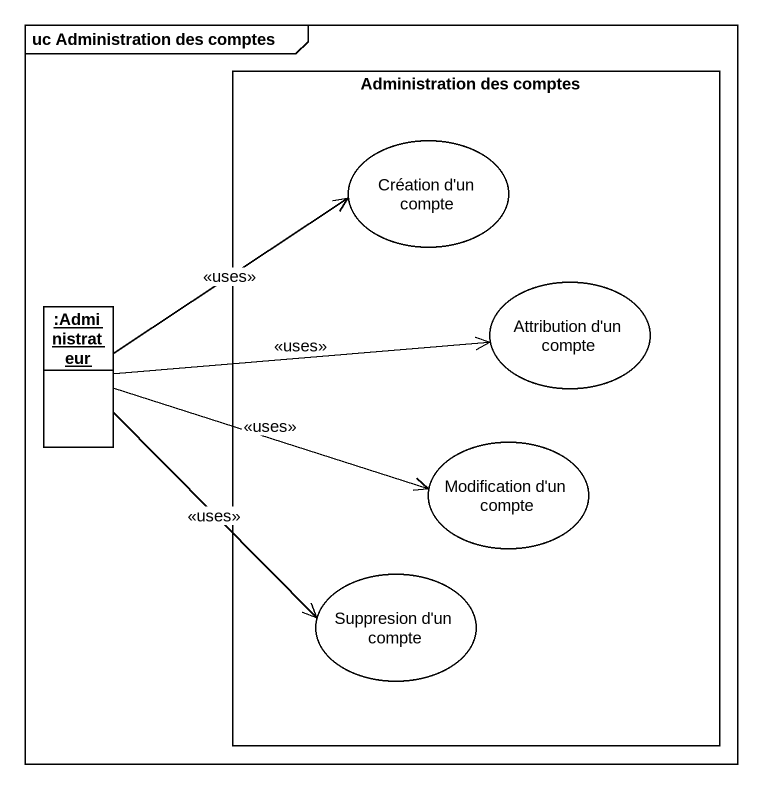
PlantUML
@startuml
mainframe uc Administration des comptes
allowmixing
hide circle
hide empty members
rectangle "Administration des comptes" as Administration_des_comptes {
  usecase "Création d'un compte" as Création_d_un_compte
  usecase "Attribution d'un compte" as Attribution_d_un_compte
  usecase "Modification d'un compte" as Modification_d_un_compte
  usecase "Suppresion d'un compte" as Suppresion_d_un_compte
}
object ":Administrateur" as Administrateur
Administrateur -right-> Création_d_un_compte : <<uses>>
Administrateur -right-> Attribution_d_un_compte : <<uses>>
Administrateur -right-> Modification_d_un_compte : <<uses>>
Administrateur --> Suppresion_d_un_compte : <<uses>>
@enduml
